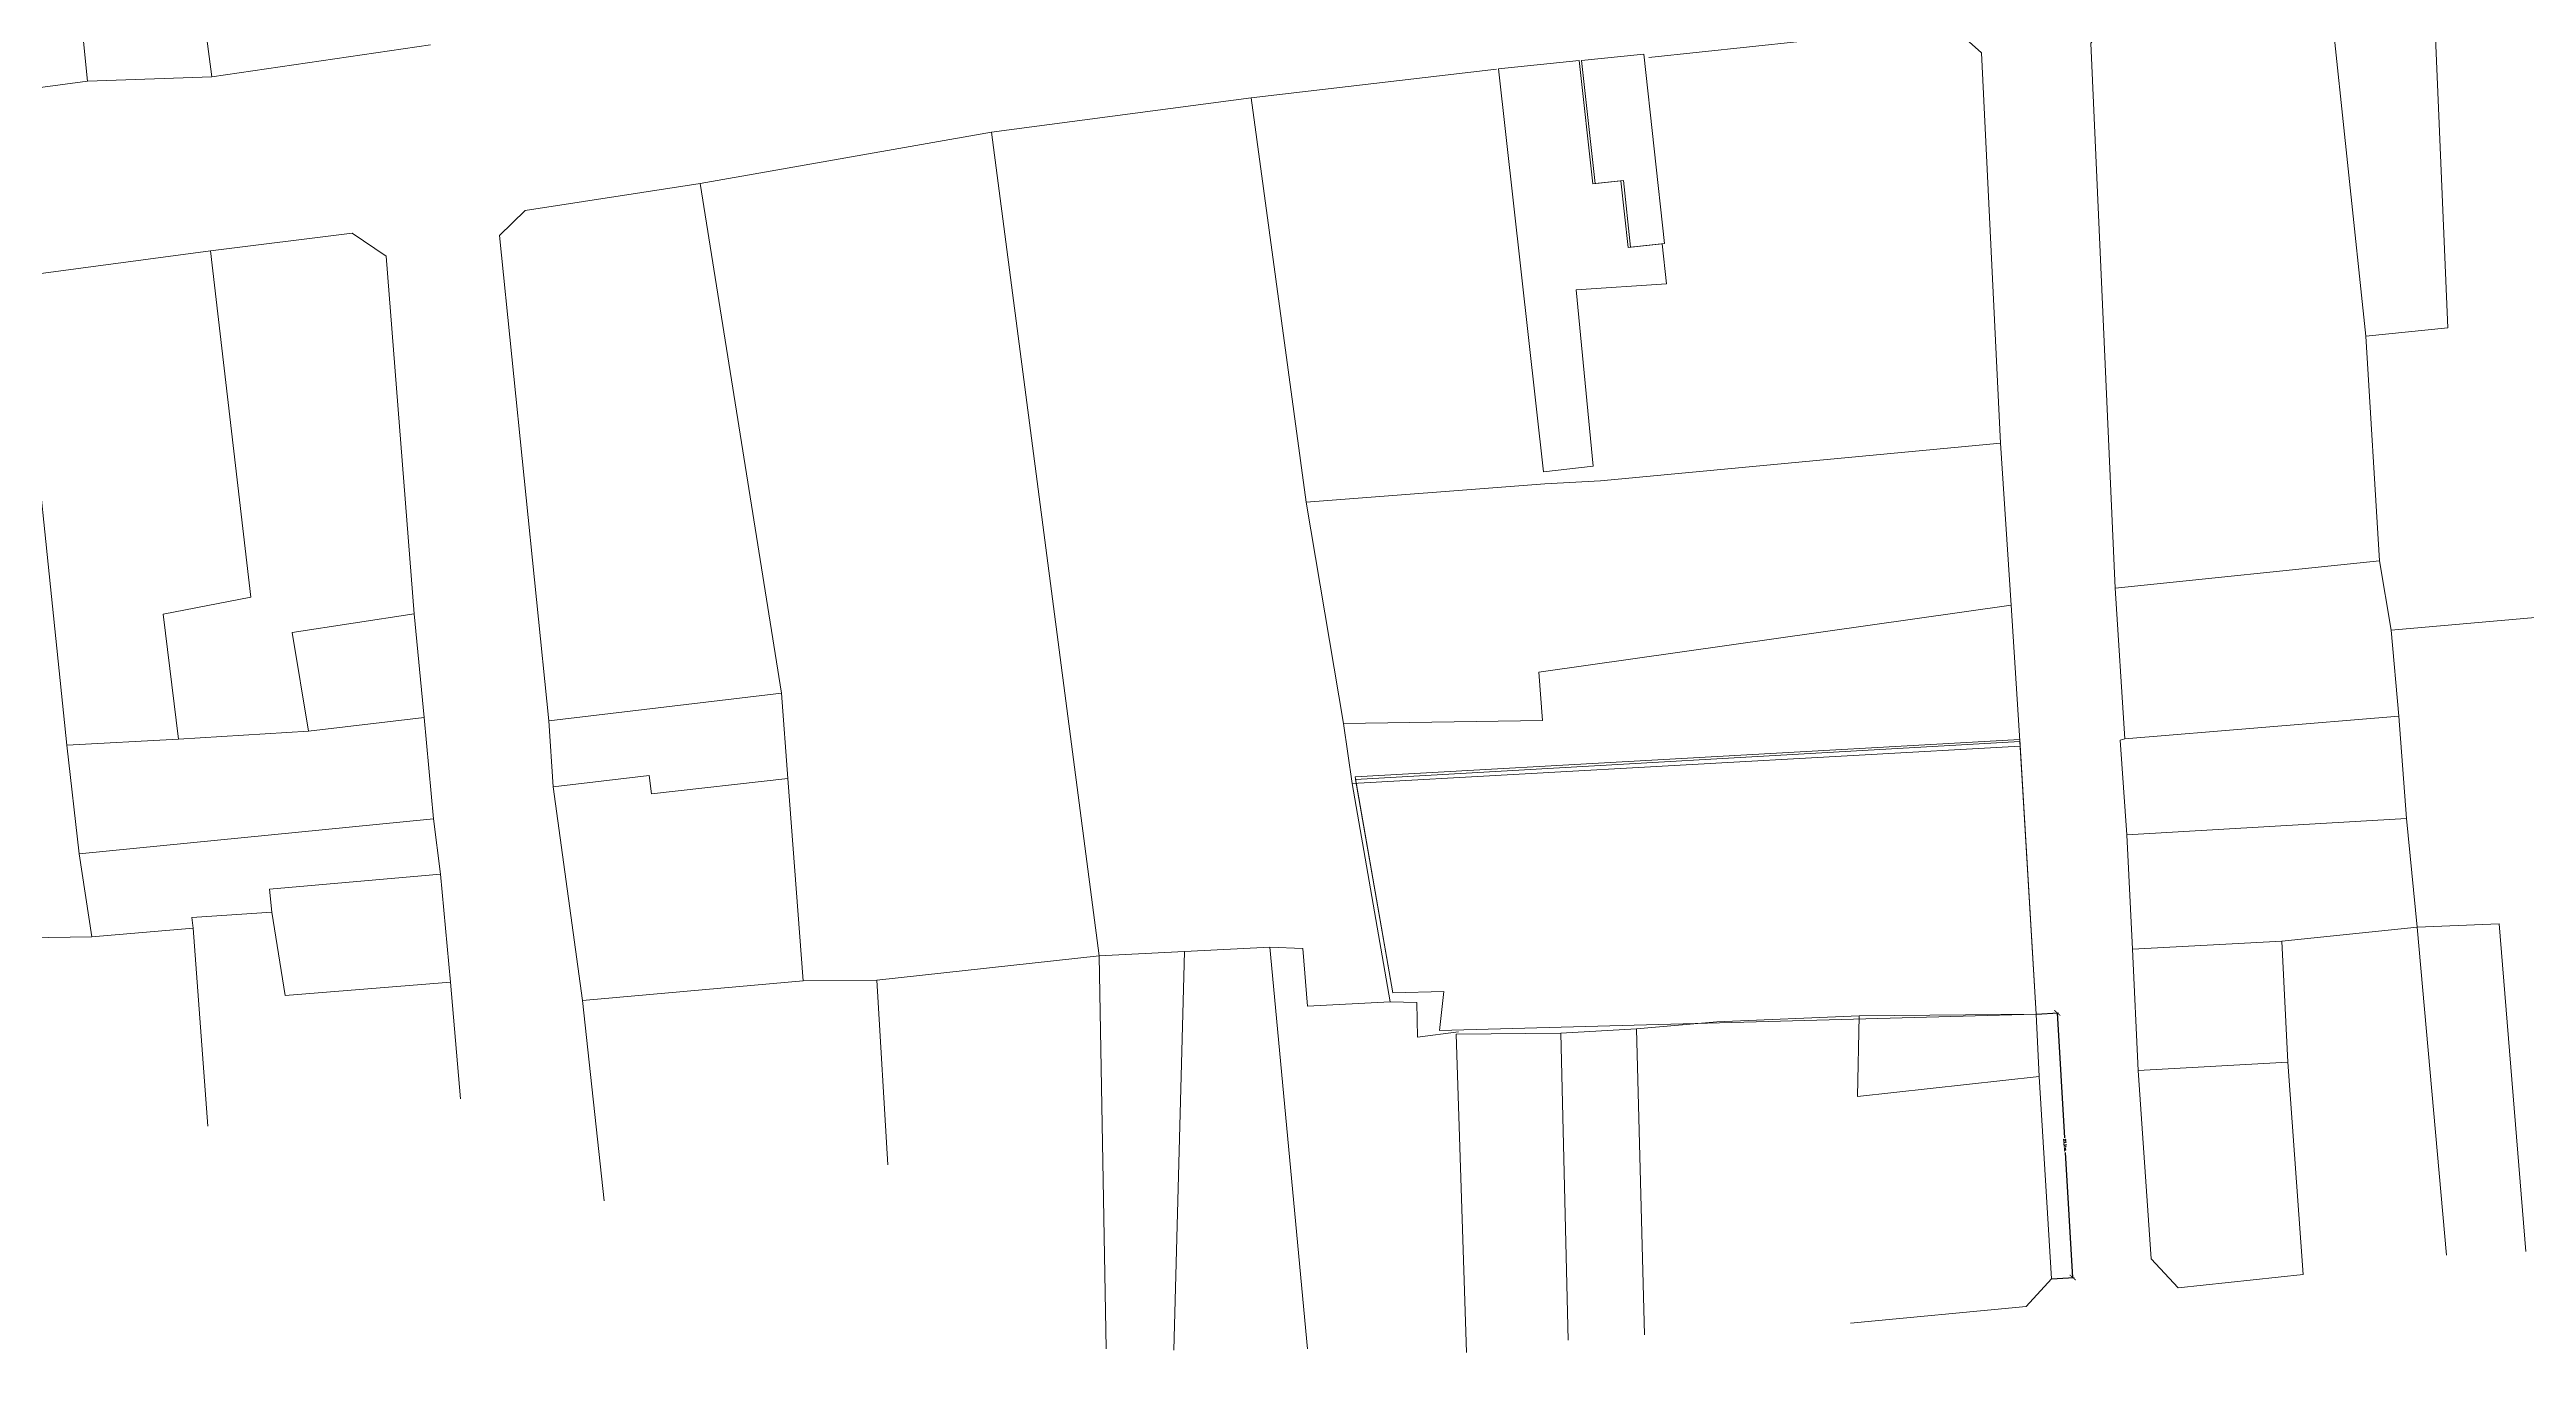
# Model space of a CAD drawing. Header units: millimetres. Extents: x 613231 to 614415, y 1317543 to 1318244.
# Drawn here: x 613948.9 to 614166.7, y 1317638.5 to 1317753.1 of the extents above; entities that cross this region are included whole.
import ezdxf

# ---------------------------------------------------------------- set-up
doc = ezdxf.new("R2010")
doc.units = ezdxf.units.MM
doc.header["$PDMODE"] = 35
doc.header["$PDSIZE"] = 0.5
for name, color, linetype in [('2', 7, 'Continuous'), ('CVL_CUADCON_LIN', 8, 'Continuous'), ('CVL_CUADCON_TIT', 1, 'Continuous')]:
    doc.layers.add(name, color=color, linetype=linetype)
doc.styles.add('ROMANS', font='ROMANS', dxfattribs={"height": 0.2})
doc.dimstyles.new('STANDARD$0', dxfattribs={"dimtxt": 0.6, "dimasz": 0.5, "dimexe": 0.125, "dimexo": 0.000625, "dimgap": 0.0625, "dimtad": 0, "dimzin": 1, "dimdsep": 46, "dimtxsty": 'ROMANS', "dimblk1": 'ARCHTICK', "dimblk2": 'ARCHTICK', "dimsah": 1, "dimcen": 2.5, "dimclrd": 1, "dimclre": 1, "dimclrt": 30, "dimaunit": 1, "dimadec": 0, "dimazin": 0, "dimtfac": 1, "dimtix": 1, "dimtofl": 0, "dimtmove": 1, "dimatfit": 3, "dimldrblk": 'ARCHTICK', "dimfxl": 1, "dimtolj": 1, "dimtzin": 1, "dimarcsym": 0})

# ---------------------------------------------------------------- blocks, each defined once
blk = doc.blocks.new('_ARCHTICK')
at = {"color": 0, "linetype": 'ByBlock', "const_width": 0.15}
blk.add_lwpolyline([(-0.5, -0.5), (0.5, 0.5)], dxfattribs=at)
blk = doc.blocks.new('*D313')
at = {"layer": 'CVL_CUADCON_LIN', "color": 1, "lineweight": -2, "ltscale": 0.5, "transparency": 16777216}
for p, q in [((614123.62, 1317668.28), (614125.6, 1317668.4)), ((614125.48, 1317668.39), (614126.12, 1317657.4)), ((614126.84, 1317645.12), (614126.2, 1317656.11)), ((614124.98, 1317645.01), (614126.96, 1317645.13))]:
    blk.add_line(p, q, dxfattribs=at)
at = {"layer": 'Defpoints', "color": 0, "ltscale": 0.5, "transparency": 16777216}
for p in [(614123.62, 1317668.28), (614124.98, 1317645.01), (614126.84, 1317645.12)]:
    blk.add_point(p, dxfattribs=at)
at = {"layer": 'CVL_CUADCON_LIN', "color": 1, "lineweight": -2, "ltscale": 0.5, "transparency": 16777216, "xscale": 0.5, "yscale": 0.5, "zscale": 0.5}
for p, rotation in [((614125.48, 1317668.39), 93.34480965818341), ((614126.84, 1317645.12), 273.3448096581834)]:
    blk.add_blockref('_ARCHTICK', p, dxfattribs=dict(at, rotation=rotation))
at = {"layer": 'CVL_CUADCON_LIN', "color": 30, "lineweight": 0, "ltscale": 0.5, "transparency": 16777216, "insert": (614126.16, 1317656.75), "char_height": 0.2, "attachment_point": 5, "rotation": 273.3448, "style": 'ROMANS'}
blk.add_mtext('\\A1;23.31m.', dxfattribs=at)

msp = doc.modelspace()

# ---------------------------------------------------------------- linework, layer by layer
at = {"layer": '2', "color": 1, "lineweight": 0}
for p, q in [((613963.16951, 1317750.71286), (613959.20551, 1317780.68486)), ((613952.23451, 1317750.32986), (613949.90951, 1317772.83586)), ((614149.51951, 1317757.32686), (614152.61851, 1317727.91186)), ((614159.83951, 1317728.64086), (614158.57251, 1317757.90886)), ((613963.16951, 1317750.71286), (613982.39151, 1317753.50486)), ((613940.43751, 1317748.72486), (613952.23451, 1317750.32986)), ((613952.23451, 1317750.32986), (613963.16951, 1317750.71286)), ((614076.16774, 1317751.38201), (614054.57251, 1317748.85786)), ((614031.74051, 1317745.85286), (614054.57251, 1317748.85786)), ((614054.57251, 1317748.85786), (614059.41151, 1317713.29786)), ((614006.11251, 1317741.31686), (614031.74051, 1317745.85286)), ((614031.74051, 1317745.85286), (614041.21551, 1317673.41086)), ((614006.11251, 1317741.31686), (614013.25451, 1317696.51386)), ((613963.04151, 1317735.41586), (613946.15951, 1317733.13786)), ((613966.60051, 1317704.93486), (613963.04151, 1317735.41586)), ((613946.15951, 1317733.13786), (613950.39651, 1317691.93586)), ((614152.61851, 1317727.91186), (614159.83951, 1317728.64086)), ((614153.82051, 1317708.14686), (614152.61851, 1317727.91186)), ((614085.29751, 1317715.19186), (614120.48851, 1317718.48086)), ((614120.48851, 1317718.48086), (614121.42751, 1317704.25486)), ((614059.41151, 1317713.29786), (614080.41451, 1317714.92486)), ((614085.29751, 1317715.19186), (614080.41451, 1317714.92486)), ((614059.41151, 1317713.29786), (614062.69751, 1317693.84286)), ((614130.57951, 1317705.75086), (614153.82051, 1317708.14686)), ((614154.84751, 1317702.05086), (614153.82051, 1317708.14686)), ((613958.87151, 1317703.44186), (613966.60051, 1317704.93486)), ((614079.88151, 1317698.35786), (614121.42751, 1317704.25486)), ((614121.42751, 1317704.25486), (614122.21051, 1317691.85686)), ((614130.57951, 1317705.75086), (614131.41551, 1317692.48986)), ((613960.21151, 1317692.46886), (613958.87151, 1317703.44186)), ((613980.94551, 1317703.49686), (613970.21651, 1317701.84386)), ((613970.21651, 1317701.84386), (613971.65451, 1317693.15786)), ((613980.94551, 1317703.49686), (613981.82551, 1317694.35186)), ((614169.18851, 1317703.30686), (614154.84751, 1317702.05086)), ((614155.52051, 1317694.48086), (614154.84751, 1317702.05086)), ((614080.19351, 1317694.08986), (614079.88151, 1317698.35786)), ((613992.81251, 1317694.07486), (614013.25451, 1317696.51386)), ((614013.25451, 1317696.51386), (614013.82651, 1317688.99486)), ((613971.65451, 1317693.15786), (613960.21151, 1317692.46886)), ((613981.82551, 1317694.35186), (613971.65451, 1317693.15786)), ((613982.65351, 1317685.46086), (613981.82551, 1317694.35186)), ((613993.17751, 1317688.28186), (613992.81251, 1317694.07486)), ((614062.69751, 1317693.84286), (614080.19351, 1317694.08986)), ((614062.69751, 1317693.84286), (614063.46951, 1317688.55986)), ((614131.41551, 1317692.48986), (614155.52051, 1317694.48086)), ((614156.19651, 1317685.48786), (614155.52051, 1317694.48086)), ((613950.39651, 1317691.93586), (613960.21151, 1317692.46886)), ((613950.39651, 1317691.93586), (613951.47951, 1317682.38486)), ((614063.46951, 1317688.55986), (614122.21051, 1317691.85686)), ((614122.21051, 1317691.85686), (614123.62151, 1317668.28086)), ((614131.41551, 1317692.48986), (614131.00851, 1317692.38686)), ((614131.00851, 1317692.38686), (614131.58151, 1317684.05486)), ((614001.61951, 1317689.26886), (613993.17751, 1317688.28186)), ((614001.82551, 1317687.64286), (614001.61951, 1317689.26886)), ((614013.82651, 1317688.99486), (614001.82551, 1317687.64286)), ((614015.17751, 1317671.21186), (614013.82651, 1317688.99486)), ((614066.80651, 1317669.35886), (614063.46951, 1317688.55986)), ((613993.17751, 1317688.28186), (613995.75051, 1317669.48586)), ((613951.47951, 1317682.38486), (613982.65351, 1317685.46086)), ((613983.27151, 1317680.58386), (613982.65351, 1317685.46086)), ((614131.58151, 1317684.05486), (614156.19651, 1317685.48786)), ((614156.19651, 1317685.48786), (614157.12751, 1317675.93686)), ((613951.47951, 1317682.38486), (613952.61051, 1317675.06986)), ((614131.58151, 1317684.05486), (614132.10651, 1317673.99386)), ((613968.21851, 1317679.27586), (613983.27151, 1317680.58386)), ((613983.27151, 1317680.58386), (613984.15151, 1317671.08386)), ((613968.42551, 1317677.24386), (613968.21851, 1317679.27586)), ((613952.61051, 1317675.06986), (613961.51051, 1317675.85486)), ((613961.40651, 1317676.76886), (613968.42551, 1317677.24386)), ((613961.51051, 1317675.85486), (613961.40651, 1317676.76886)), ((613961.51051, 1317675.85486), (613962.80951, 1317658.42786)), ((613969.60651, 1317669.92886), (613968.42551, 1317677.24386)), ((614157.12751, 1317675.93686), (614145.22751, 1317674.68786)), ((614157.12751, 1317675.93686), (614164.34951, 1317676.20886)), ((614159.71651, 1317647.07886), (614157.12751, 1317675.93686)), ((614164.34951, 1317676.20886), (614166.68451, 1317647.40086)), ((613952.61051, 1317675.06986), (613946.86351, 1317675.00486)), ((614041.21551, 1317673.41086), (614021.63751, 1317671.27886)), ((614041.21551, 1317673.41086), (614056.21851, 1317674.15986)), ((614041.83051, 1317638.85686), (614041.21551, 1317673.41086)), ((614047.78151, 1317638.71986), (614048.71751, 1317673.78486)), ((614056.21851, 1317674.15986), (614059.53151, 1317638.85086)), ((614059.11851, 1317674.06586), (614056.21851, 1317674.15986)), ((614059.53351, 1317668.98486), (614059.11851, 1317674.06586)), ((614132.10651, 1317673.99386), (614145.22751, 1317674.68786)), ((614132.58151, 1317663.32386), (614132.10651, 1317673.99386)), ((614145.22751, 1317674.68786), (614145.75351, 1317664.06786)), ((613995.75051, 1317669.48586), (614015.17751, 1317671.21186)), ((614015.17751, 1317671.21186), (614021.63751, 1317671.27886)), ((614021.63751, 1317671.27886), (614022.62951, 1317655.01986)), ((613984.15151, 1317671.08386), (613969.60651, 1317669.92886)), ((613985.03251, 1317660.82086), (613984.15151, 1317671.08386)), ((613997.66151, 1317651.85786), (613995.75051, 1317669.48586)), ((614066.80651, 1317669.35886), (614059.53351, 1317668.98486)), ((614069.14551, 1317669.31386), (614066.80651, 1317669.35886)), ((614069.20151, 1317666.26486), (614069.14551, 1317669.31386)), ((614088.47751, 1317666.97386), (614081.81451, 1317666.60186)), ((614095.54651, 1317667.60086), (614088.47751, 1317666.97386)), ((614089.18151, 1317640.09286), (614088.47751, 1317666.97386)), ((614095.54651, 1317667.60086), (614108.05751, 1317668.14086)), ((614108.05751, 1317668.14086), (614107.91651, 1317661.02586)), ((614123.62151, 1317668.28086), (614108.05751, 1317668.14086)), ((614123.88451, 1317662.79386), (614123.62151, 1317668.28086)), ((614072.81251, 1317666.73186), (614069.20151, 1317666.26486)), ((614072.60851, 1317666.52786), (614081.81451, 1317666.60186)), ((614073.51851, 1317638.52986), (614072.60851, 1317666.52786)), ((614081.81451, 1317666.60186), (614082.46851, 1317639.61886)), ((614107.91651, 1317661.02586), (614123.88451, 1317662.79386)), ((614145.75351, 1317664.06786), (614132.58151, 1317663.32386)), ((614145.75351, 1317664.06786), (614147.10551, 1317645.37086))]:
    msp.add_line(p, q, dxfattribs=at)
for points in [[(614130.57951, 1317705.75086), (614128.41751, 1317753.66686), (614130.29551, 1317756.16086), (614149.51951, 1317757.32686)], [(614089.56051, 1317752.40086), (614116.10651, 1317755.21086), (614118.80551, 1317752.82886), (614120.48851, 1317718.48086)], [(614006.11251, 1317741.31686), (613990.70551, 1317738.94086), (613988.47051, 1317736.74986), (613992.81251, 1317694.07486)], [(613963.04151, 1317735.41586), (613975.50051, 1317736.97186), (613978.50451, 1317734.94686), (613980.94551, 1317703.49686)], [(614123.88451, 1317662.79386), (614124.98151, 1317645.01086), (614122.74751, 1317642.56586), (614107.28751, 1317641.10386)], [(614132.58151, 1317663.32386), (614133.72651, 1317646.75986), (614136.12151, 1317644.22486), (614147.10551, 1317645.37086)]]:
    msp.add_lwpolyline(points, dxfattribs=at)
at = {"layer": 'CVL_CUADCON_LIN', "color": 1, "lineweight": 0, "ltscale": 0.5, "flags": 128}
for points in [[(614122.17575, 1317692.43763), (614063.71776, 1317689.15652)], [(614123.62151, 1317668.28086), (614122.17575, 1317692.43763)], [(614063.71991, 1317689.15664), (614067.02458, 1317670.14166)], [(614067.02458, 1317670.14166), (614071.52237, 1317670.28267)], [(614071.52237, 1317670.28267), (614071.14146, 1317666.83364), (614123.62151, 1317668.28086)]]:
    msp.add_lwpolyline(points, dxfattribs=at)
msp.add_lwpolyline([(614123.62151, 1317668.28086), (614122.18761, 1317692.24709), (614063.76187, 1317688.91752), (614067.02458, 1317670.14166), (614071.52237, 1317670.28267), (614071.14146, 1317666.83364)], close=True, dxfattribs=at)
at = {"layer": 'CVL_CUADCON_TIT', "color": 1, "lineweight": 0, "ltscale": 0.5, "flags": 128}
for points in [[(614076.3296, 1317751.40995), (614083.4179, 1317752.13145), (614084.6125, 1317741.28905), (614087.0899, 1317741.55955), (614087.73, 1317735.69645), (614090.7123, 1317736.02595), (614091.1031, 1317732.48865), (614083.1594, 1317731.97105), (614084.6448, 1317716.45455), (614080.2902, 1317715.97455), (614076.3296, 1317751.40995)], [(614083.63843, 1317752.15361), (614089.11614, 1317752.70401), (614090.93316, 1317736.04506), (614087.95054, 1317735.71861), (614087.31019, 1317741.58414), (614084.82638, 1317741.31047)]]:
    msp.add_lwpolyline(points, close=True, dxfattribs=at)

# ---------------------------------------------------------------- dimensions: what is measured, and where the dimension line sits
at = {"layer": 'CVL_CUADCON_LIN', "color": 1, "lineweight": 0, "ltscale": 0.5}
dim = msp.add_aligned_dim(p1=(614123.62151, 1317668.28086), p2=(614124.98151, 1317645.01086), distance=1.86157, dimstyle='STANDARD$0', override={"dimpost": 'm.'}, dxfattribs=at)
dim.commit()
dim.dimension.update_dxf_attribs({"geometry": '*D313', "text_midpoint": (614126.15991, 1317656.75447)})

doc.saveas('drawing.dxf')
